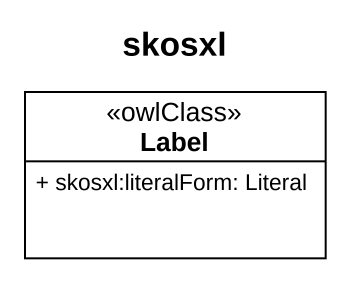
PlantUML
@startuml
title skosxl
hide circle
hide empty members
skinparam classAttributeIconSize 0
class "Label" as Label_ <<owlClass>> {
  + skosxl:literalForm: Literal
}
@enduml
